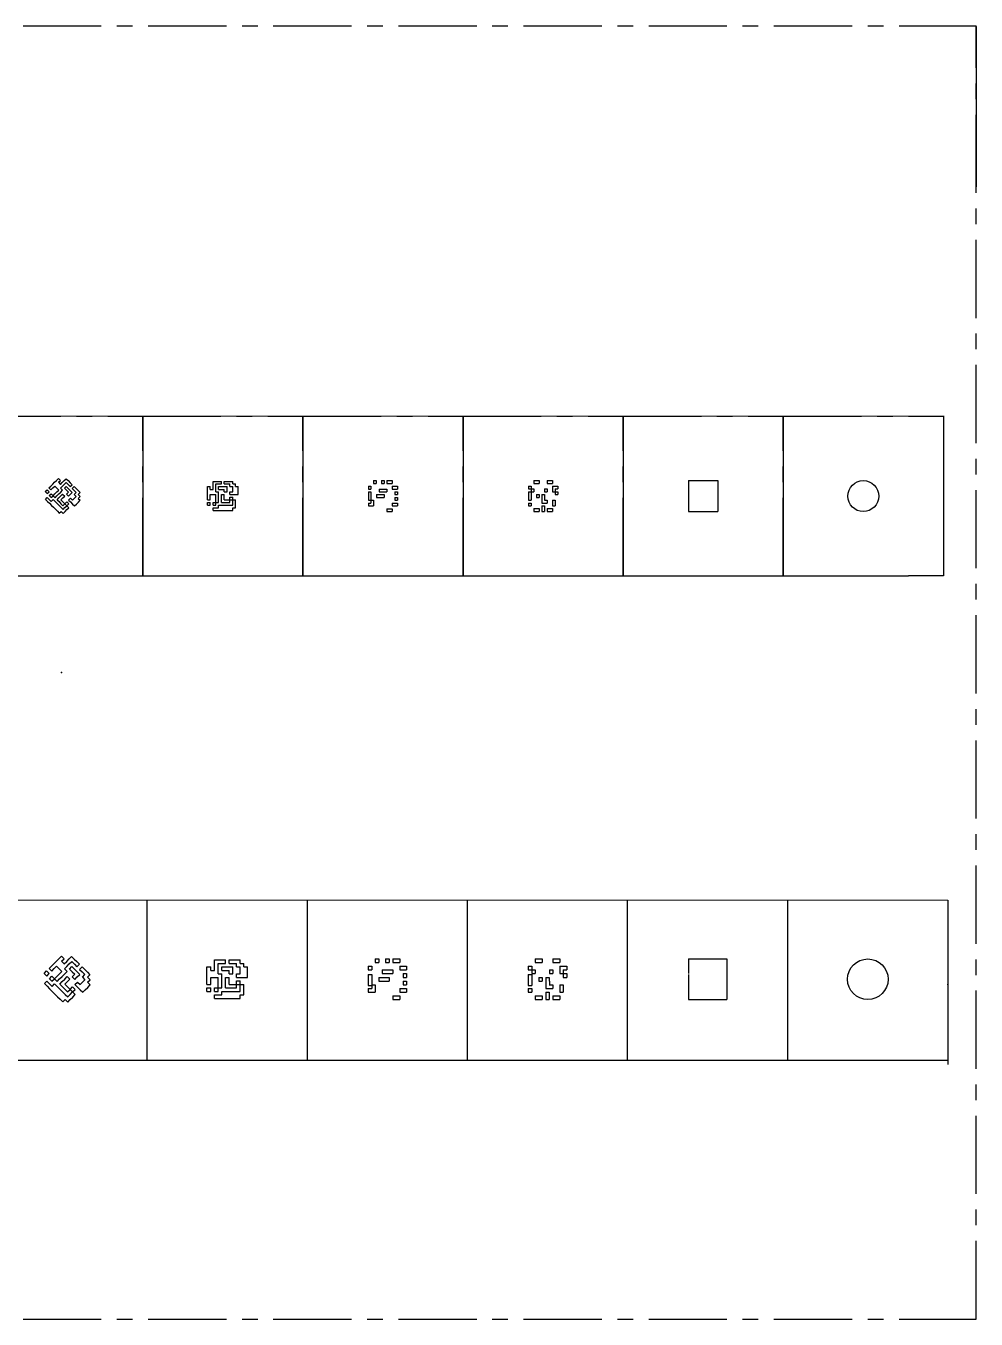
# Model space of a CAD drawing. Header units: millimetres. Extents: x -148 to 148, y -105 to 105.
# Drawn here: x -5.8 to 148.5, y -105 to 105 of the extents above; entities that cross this region are included whole.
import ezdxf

# ---------------------------------------------------------------- set-up
doc = ezdxf.new("R2010")
doc.units = ezdxf.units.MM
doc.header["$PDSIZE"] = -1
doc.linetypes.add('CENTERX2', pattern=[20.32, 12.7, -2.54, 2.54, -2.54])

msp = doc.modelspace()

# ---------------------------------------------------------------- linework, layer by layer
at = {"color": 7, "linetype": 'CENTERX2'}
for p, q in [((-148.5, 105), (148.5, 105)), ((148.5, -105), (148.5, 105)), ((-12.82, 41.64), (13.18, 41.64)), ((13.18, 15.68), (13.18, 41.68)), ((13.18, 15.68), (13.18, 41.68)), ((13.18, 41.64), (39.18, 41.64)), ((39.18, 15.68), (39.18, 41.68)), ((39.18, 41.64), (65.18, 41.64)), ((39.18, 15.68), (39.18, 41.64)), ((65.18, 15.68), (65.18, 41.68)), ((65.18, 41.64), (91.18, 41.64)), ((65.18, 15.68), (65.18, 41.64)), ((91.18, 15.68), (91.18, 41.68)), ((91.18, 41.64), (117.18, 41.64)), ((91.18, 15.68), (91.18, 41.64)), ((117.18, 15.68), (117.18, 41.68)), ((117.18, 41.64), (143.18, 41.64)), ((117.18, 15.68), (117.18, 41.64)), ((-148.5, -105), (148.5, -105))]:
    msp.add_line(p, q, dxfattribs=at)
at = {"color": 7, "linetype": 'Continuous'}
for p, q in [((148.5, 104.88), (148.5, 78.88)), ((-116.82, 41.68), (137.5, 41.64)), ((13.18, 41.68), (13.18, 15.68)), ((39.18, 41.68), (39.18, 15.68)), ((65.18, 41.68), (65.18, 15.68)), ((91.18, 41.68), (91.18, 15.68)), ((117.18, 41.68), (117.18, 15.68)), ((137.5, 41.64), (143.18, 41.64)), ((143.18, 41.68), (143.18, 15.68)), ((-0.83, 31.2), (-0.52, 31.5)), ((-0.52, 31.5), (-0.2, 31.18)), ((-2.66, 29.37), (-2.35, 29.67)), ((-2.35, 29.67), (-2.03, 29.35)), ((-2.05, 29.98), (-1.74, 30.28)), ((-2.05, 29.98), (-1.73, 29.65)), ((-1.74, 30.28), (-1.44, 30.59)), ((-1.73, 29.65), (-1.42, 29.96)), ((-1.44, 30.59), (-1.13, 30.89)), ((-1.42, 29.96), (-1.12, 30.26)), ((-1.13, 30.89), (-0.83, 31.2)), ((-1.12, 30.26), (-0.79, 29.94)), ((-0.79, 29.94), (-0.47, 29.62)), ((-0.78, 29.31), (-0.47, 29.62)), ((-0.51, 30.88), (-0.2, 31.18)), ((-0.51, 30.88), (-0.18, 30.55)), ((-0.18, 30.55), (0.12, 30.86)), ((-0.17, 29.93), (0.14, 30.23)), ((-0.17, 29.93), (0.16, 29.6)), ((-0.15, 29.3), (0.16, 29.6)), ((0.12, 30.86), (0.43, 31.16)), ((0.14, 30.23), (0.44, 30.54)), ((0.43, 31.16), (0.73, 31.47)), ((0.44, 30.54), (0.75, 30.84)), ((0.46, 29.91), (0.77, 30.21)), ((0.46, 29.91), (0.78, 29.59)), ((0.73, 31.47), (1.06, 31.15)), ((0.75, 30.84), (1.07, 30.52)), ((0.77, 30.21), (1.09, 29.89)), ((0.78, 29.59), (1.11, 29.26)), ((1.06, 31.15), (1.38, 30.82)), ((1.07, 30.52), (1.4, 30.2)), ((1.09, 29.89), (1.41, 29.57)), ((1.38, 30.82), (1.7, 30.5)), ((1.4, 30.2), (1.7, 30.5)), ((1.41, 29.57), (1.73, 29.25)), ((1.72, 29.87), (2.02, 30.18)), ((1.72, 29.87), (2.04, 29.55)), ((2.02, 30.18), (2.35, 29.86)), ((2.04, 29.55), (2.36, 29.23)), ((2.35, 29.86), (2.67, 29.53)), ((2.67, 29.53), (2.99, 29.21)), ((23.67, 29.74), (23.67, 30.18)), ((23.67, 30.18), (24.13, 30.18)), ((23.67, 29.31), (23.67, 29.74)), ((24.13, 29.74), (24.13, 30.18)), ((24.13, 29.74), (24.59, 29.74)), ((24.59, 31.04), (25.04, 31.04)), ((24.59, 30.61), (24.59, 31.04)), ((24.59, 30.18), (24.59, 30.61)), ((24.59, 29.74), (24.59, 30.18)), ((25.04, 31.04), (25.5, 31.04)), ((25.04, 30.18), (25.04, 30.61)), ((25.04, 30.61), (25.5, 30.61)), ((25.04, 29.74), (25.04, 30.18)), ((25.04, 29.31), (25.04, 29.74)), ((25.5, 31.04), (25.95, 31.04)), ((25.5, 30.61), (25.95, 30.61)), ((25.5, 29.74), (25.5, 30.18)), ((25.5, 30.18), (25.95, 30.18)), ((25.5, 29.74), (25.95, 29.74)), ((25.95, 30.61), (25.95, 31.04)), ((25.95, 30.18), (26.41, 30.18)), ((25.95, 29.74), (26.41, 29.74)), ((26.41, 31.04), (26.87, 31.04)), ((26.41, 30.61), (26.41, 31.04)), ((26.41, 30.61), (26.87, 30.61)), ((26.41, 30.18), (26.87, 30.18)), ((26.41, 29.31), (26.41, 29.74)), ((26.87, 31.04), (27.32, 31.04)), ((26.87, 30.61), (27.32, 30.61)), ((26.87, 29.74), (26.87, 30.18)), ((26.87, 29.31), (26.87, 29.74)), ((27.32, 31.04), (27.78, 31.04)), ((27.32, 30.18), (27.32, 30.61)), ((27.32, 30.18), (27.78, 30.18)), ((27.78, 30.61), (27.78, 31.04)), ((27.78, 30.61), (28.23, 30.61)), ((27.78, 29.74), (27.78, 30.18)), ((27.78, 29.31), (27.78, 29.74)), ((28.23, 30.18), (28.23, 30.61)), ((28.23, 30.18), (28.69, 30.18)), ((28.69, 29.74), (28.69, 30.18)), ((28.69, 29.31), (28.69, 29.74)), ((49.81, 30.25), (49.81, 29.79)), ((49.81, 30.25), (50.24, 30.25)), ((49.81, 29.79), (50.24, 29.79)), ((50.24, 30.25), (50.24, 29.79)), ((50.67, 31.16), (50.67, 30.7)), ((50.67, 31.16), (51.1, 31.16)), ((50.67, 30.7), (51.1, 30.7)), ((51.1, 31.16), (51.1, 30.7)), ((51.54, 29.79), (51.97, 29.79)), ((51.54, 29.79), (51.54, 29.34)), ((51.97, 31.16), (52.4, 31.16)), ((51.97, 31.16), (51.97, 30.7)), ((51.97, 30.7), (52.4, 30.7)), ((51.97, 29.79), (52.4, 29.79)), ((52.4, 31.16), (52.4, 30.7)), ((52.4, 29.79), (52.83, 29.79)), ((52.83, 31.16), (53.26, 31.16)), ((52.83, 31.16), (52.83, 30.7)), ((52.83, 30.7), (53.26, 30.7)), ((52.83, 29.79), (52.83, 29.34)), ((53.26, 31.16), (53.69, 31.16)), ((53.26, 30.7), (53.69, 30.7)), ((53.69, 31.16), (53.69, 30.7)), ((53.69, 30.25), (54.13, 30.25)), ((53.69, 30.25), (53.69, 29.79)), ((53.69, 29.79), (54.13, 29.79)), ((54.13, 30.25), (54.56, 30.25)), ((54.13, 29.79), (54.56, 29.79)), ((54.56, 30.25), (54.56, 29.79)), ((75.81, 30.26), (76.24, 30.26)), ((75.81, 30.26), (75.81, 29.8)), ((75.81, 29.8), (76.24, 29.8)), ((76.24, 30.26), (76.24, 29.8)), ((76.24, 29.8), (76.67, 29.8)), ((76.24, 29.8), (76.24, 29.35)), ((76.67, 31.17), (77.1, 31.17)), ((76.67, 31.17), (76.67, 30.71)), ((76.67, 30.71), (77.1, 30.71)), ((76.67, 29.8), (76.67, 29.35)), ((77.1, 31.17), (77.53, 31.17)), ((77.1, 30.71), (77.53, 30.71)), ((77.53, 31.17), (77.53, 30.71)), ((78.4, 29.8), (78.83, 29.8)), ((78.4, 29.8), (78.4, 29.35)), ((78.83, 31.17), (78.83, 30.71)), ((78.83, 31.17), (79.26, 31.17)), ((78.83, 30.71), (79.26, 30.71)), ((78.83, 29.8), (78.83, 29.35)), ((79.26, 31.17), (79.69, 31.17)), ((79.26, 30.71), (79.69, 30.71)), ((79.69, 31.17), (79.69, 30.71)), ((79.69, 30.26), (79.69, 29.8)), ((79.69, 30.26), (80.13, 30.26)), ((79.69, 29.8), (79.69, 29.35)), ((80.13, 30.26), (80.56, 30.26)), ((80.13, 29.8), (80.56, 29.8)), ((80.13, 29.8), (80.13, 29.35)), ((80.56, 30.26), (80.56, 29.8)), ((101.81, 31.17), (101.81, 30.71)), ((101.81, 31.17), (102.24, 31.17)), ((101.81, 30.71), (101.81, 30.26)), ((101.81, 30.26), (101.81, 29.8)), ((101.81, 29.8), (101.81, 29.35)), ((102.24, 31.17), (102.67, 31.17)), ((102.67, 31.17), (103.1, 31.17)), ((103.1, 31.17), (103.53, 31.17)), ((103.53, 31.17), (103.97, 31.17)), ((103.97, 31.17), (104.4, 31.17)), ((104.4, 31.17), (104.83, 31.17)), ((104.83, 31.17), (105.26, 31.17)), ((105.26, 31.17), (105.69, 31.17)), ((105.69, 31.17), (106.13, 31.17)), ((106.13, 31.17), (106.56, 31.17)), ((106.56, 31.17), (106.56, 30.71)), ((106.56, 30.71), (106.56, 30.26)), ((106.56, 30.26), (106.56, 29.8)), ((106.56, 29.8), (106.56, 29.35)), ((-2.66, 29.37), (-2.34, 29.04)), ((-2.63, 28.11), (-2.32, 28.42)), ((-2.63, 28.11), (-2.3, 27.79)), ((-2.34, 29.04), (-2.03, 29.35)), ((-2.32, 28.42), (-2, 28.09)), ((-2.3, 27.79), (-1.98, 27.47)), ((-2.02, 28.72), (-1.71, 29.03)), ((-2.02, 28.72), (-1.69, 28.4)), ((-2, 28.09), (-1.68, 27.77)), ((-1.98, 27.47), (-1.66, 27.14)), ((-1.71, 29.03), (-1.39, 28.7)), ((-1.69, 28.4), (-1.39, 28.7)), ((-1.68, 27.77), (-1.37, 28.08)), ((-1.39, 28.7), (-1.08, 29.01)), ((-1.39, 28.7), (-1.06, 28.38)), ((-1.37, 28.08), (-1.05, 27.75)), ((-1.08, 29.01), (-0.78, 29.31)), ((-1.06, 28.38), (-0.76, 28.69)), ((-1.05, 27.75), (-0.73, 27.43)), ((-0.76, 28.69), (-0.45, 28.99)), ((-0.74, 28.06), (-0.44, 28.36)), ((-0.74, 28.06), (-0.42, 27.74)), ((-0.73, 27.43), (-0.4, 27.11)), ((-0.45, 28.99), (-0.15, 29.3)), ((-0.44, 28.36), (-0.13, 28.67)), ((-0.42, 27.74), (-0.1, 27.41)), ((-0.13, 28.67), (0.17, 28.97)), ((-0.11, 28.04), (0.19, 28.35)), ((-0.11, 28.04), (0.21, 27.72)), ((-0.1, 27.41), (0.22, 27.09)), ((0.17, 28.97), (0.5, 28.65)), ((0.19, 28.35), (0.5, 28.65)), ((0.21, 27.72), (0.53, 27.4)), ((0.22, 27.09), (0.53, 27.4)), ((0.53, 27.4), (0.84, 27.7)), ((0.53, 27.4), (0.85, 27.07)), ((0.8, 28.96), (1.11, 29.26)), ((0.8, 28.96), (1.12, 28.64)), ((0.84, 27.7), (1.16, 27.38)), ((0.85, 27.07), (1.16, 27.38)), ((1.12, 28.64), (1.43, 28.94)), ((1.14, 28.01), (1.45, 28.31)), ((1.14, 28.01), (1.46, 27.69)), ((1.43, 28.94), (1.73, 29.25)), ((1.45, 28.31), (1.77, 27.99)), ((1.46, 27.69), (1.79, 27.36)), ((1.77, 27.99), (2.07, 28.3)), ((1.79, 27.36), (2.11, 27.04)), ((2.06, 28.92), (2.36, 29.23)), ((2.06, 28.92), (2.38, 28.6)), ((2.07, 28.3), (2.38, 28.6)), ((2.11, 27.04), (2.41, 27.35)), ((2.41, 27.35), (2.72, 27.65)), ((2.68, 28.91), (2.99, 29.21)), ((2.68, 28.91), (3.01, 28.58)), ((2.7, 28.28), (3.01, 28.58)), ((2.7, 28.28), (3.02, 27.96)), ((2.72, 27.65), (3.02, 27.96)), ((23.67, 28.88), (23.67, 29.31)), ((23.67, 28.45), (23.67, 28.88)), ((23.67, 28.02), (23.67, 28.45)), ((23.67, 28.02), (24.13, 28.02)), ((23.67, 27.15), (23.67, 27.58)), ((23.67, 27.58), (24.13, 27.58)), ((24.13, 28.88), (24.59, 28.88)), ((24.13, 28.45), (24.13, 28.88)), ((24.13, 28.02), (24.13, 28.45)), ((24.13, 27.15), (24.13, 27.58)), ((24.59, 28.88), (25.04, 28.88)), ((24.59, 27.15), (24.59, 27.58)), ((24.59, 27.58), (25.04, 27.58)), ((25.04, 29.31), (25.5, 29.31)), ((25.04, 28.45), (25.04, 28.88)), ((25.04, 28.02), (25.04, 28.45)), ((25.04, 27.58), (25.04, 28.02)), ((25.04, 27.58), (25.5, 27.58)), ((25.04, 27.15), (25.04, 27.58)), ((25.5, 28.88), (25.5, 29.31)), ((25.5, 28.45), (25.5, 28.88)), ((25.5, 28.02), (25.5, 28.45)), ((25.5, 27.58), (25.5, 28.02)), ((25.95, 28.88), (26.41, 28.88)), ((25.95, 28.45), (25.95, 28.88)), ((25.95, 28.02), (25.95, 28.45)), ((25.95, 27.58), (25.95, 28.02)), ((25.95, 27.58), (26.41, 27.58)), ((26.41, 29.31), (26.87, 29.31)), ((26.41, 28.45), (26.41, 28.88)), ((26.41, 28.02), (26.41, 28.45)), ((26.41, 28.02), (26.87, 28.02)), ((26.41, 27.58), (26.87, 27.58)), ((26.87, 28.02), (27.32, 28.02)), ((26.87, 27.58), (27.32, 27.58)), ((27.32, 29.31), (27.78, 29.31)), ((27.32, 28.88), (27.32, 29.31)), ((27.32, 28.88), (27.78, 28.88)), ((27.32, 28.02), (27.32, 28.45)), ((27.32, 28.45), (27.78, 28.45)), ((27.32, 28.02), (27.78, 28.02)), ((27.32, 27.58), (27.32, 28.02)), ((27.78, 28.88), (28.23, 28.88)), ((27.78, 28.02), (27.78, 28.45)), ((27.78, 27.58), (27.78, 28.02)), ((27.78, 28.02), (28.23, 28.02)), ((27.78, 27.15), (27.78, 27.58)), ((28.23, 28.88), (28.69, 28.88)), ((28.23, 27.58), (28.23, 28.02)), ((28.23, 27.15), (28.23, 27.58)), ((28.69, 28.88), (28.69, 29.31)), ((49.81, 29.34), (50.24, 29.34)), ((49.81, 29.34), (49.81, 28.88)), ((49.81, 28.88), (49.81, 28.42)), ((49.81, 28.42), (49.81, 27.97)), ((49.81, 27.97), (50.24, 27.97)), ((49.81, 27.51), (49.81, 27.06)), ((49.81, 27.51), (50.24, 27.51)), ((50.24, 29.34), (50.24, 28.88)), ((50.24, 28.88), (50.24, 28.42)), ((50.24, 28.42), (50.24, 27.97)), ((50.24, 27.97), (50.67, 27.97)), ((50.24, 27.97), (50.24, 27.51)), ((50.67, 27.97), (50.67, 27.51)), ((50.67, 27.51), (50.67, 27.06)), ((51.11, 28.88), (51.54, 28.88)), ((51.11, 28.88), (51.11, 28.42)), ((51.11, 28.42), (51.54, 28.42)), ((51.54, 29.34), (51.97, 29.34)), ((51.54, 28.88), (51.97, 28.88)), ((51.54, 28.42), (51.97, 28.42)), ((51.97, 29.34), (52.4, 29.34)), ((51.97, 28.88), (52.4, 28.88)), ((51.97, 28.42), (52.4, 28.42)), ((52.4, 29.34), (52.83, 29.34)), ((52.4, 29.34), (52.83, 29.34)), ((52.4, 28.88), (52.4, 28.42)), ((53.69, 27.51), (54.13, 27.51)), ((53.69, 27.51), (53.69, 27.06)), ((54.13, 29.34), (54.56, 29.34)), ((54.13, 29.34), (54.13, 28.88)), ((54.13, 28.88), (54.56, 28.88)), ((54.13, 28.42), (54.56, 28.42)), ((54.13, 28.42), (54.13, 27.97)), ((54.13, 27.97), (54.56, 27.97)), ((54.13, 27.51), (54.56, 27.51)), ((54.56, 29.34), (54.56, 28.88)), ((54.56, 28.42), (54.56, 27.97)), ((54.56, 27.51), (54.56, 27.06)), ((75.81, 29.35), (75.81, 28.89)), ((75.81, 29.35), (76.24, 29.35)), ((75.81, 28.89), (75.81, 28.43)), ((75.81, 28.43), (75.81, 27.98)), ((75.81, 27.98), (76.24, 27.98)), ((75.81, 27.52), (75.81, 27.07)), ((75.81, 27.52), (76.24, 27.52)), ((76.24, 29.35), (76.67, 29.35)), ((76.24, 29.35), (76.24, 28.89)), ((76.24, 28.89), (76.24, 28.43)), ((76.24, 28.43), (76.24, 27.98)), ((76.24, 27.52), (76.24, 27.07)), ((77.11, 28.89), (77.11, 28.43)), ((77.11, 28.89), (77.54, 28.89)), ((77.11, 28.43), (77.54, 28.43)), ((77.54, 28.89), (77.54, 28.43)), ((77.97, 28.89), (78.4, 28.89)), ((77.97, 28.89), (77.97, 28.43)), ((77.97, 28.43), (77.97, 28.43)), ((77.97, 28.43), (77.97, 27.98)), ((77.97, 27.98), (77.97, 27.52)), ((77.97, 27.98), (77.97, 27.98)), ((77.97, 27.52), (78.4, 27.52)), ((78.4, 29.35), (78.83, 29.35)), ((78.4, 28.89), (78.4, 28.43)), ((78.4, 28.43), (78.4, 28.43)), ((78.4, 28.43), (78.4, 27.98)), ((78.4, 27.98), (78.83, 27.98)), ((78.4, 27.98), (78.4, 27.98)), ((78.4, 27.52), (78.83, 27.52)), ((78.83, 27.98), (78.83, 27.52)), ((79.69, 29.35), (80.13, 29.35)), ((79.69, 27.98), (79.69, 27.52)), ((79.69, 27.98), (80.13, 27.98)), ((79.69, 27.52), (79.69, 27.07)), ((80.13, 29.35), (80.13, 28.89)), ((80.13, 29.35), (80.56, 29.35)), ((80.13, 28.89), (80.56, 28.89)), ((80.13, 27.98), (80.13, 27.52)), ((80.13, 27.52), (80.13, 27.07)), ((80.56, 29.35), (80.56, 28.89)), ((101.81, 29.35), (101.81, 28.89)), ((101.81, 28.89), (101.81, 28.43)), ((101.81, 28.43), (101.81, 27.98)), ((101.81, 27.98), (101.81, 27.52)), ((101.81, 27.52), (101.81, 27.07)), ((106.56, 29.35), (106.56, 28.89)), ((106.56, 28.89), (106.56, 28.43)), ((106.56, 28.43), (106.56, 27.98)), ((106.56, 27.98), (106.56, 27.52)), ((106.56, 27.52), (106.56, 27.07)), ((-1.66, 27.14), (-1.34, 26.82)), ((-1.34, 26.82), (-1.01, 26.5)), ((-1.01, 26.5), (-0.69, 26.18)), ((-0.69, 26.18), (-0.37, 25.85)), ((-0.4, 27.11), (-0.08, 26.79)), ((-0.37, 25.85), (-0.06, 26.16)), ((-0.08, 26.79), (0.24, 26.46)), ((-0.06, 26.16), (0.26, 25.84)), ((0.24, 26.46), (0.55, 26.77)), ((0.26, 25.84), (0.56, 26.14)), ((0.55, 26.77), (0.85, 27.07)), ((0.56, 26.14), (0.87, 26.45)), ((0.85, 27.07), (1.18, 26.75)), ((0.87, 26.45), (1.18, 26.75)), ((23.67, 27.15), (24.13, 27.15)), ((24.59, 27.15), (25.04, 27.15)), ((24.59, 26.29), (24.59, 26.72)), ((24.59, 26.72), (25.04, 26.72)), ((24.59, 26.29), (25.04, 26.29)), ((25.04, 26.72), (25.5, 26.72)), ((25.04, 26.29), (25.5, 26.29)), ((25.5, 27.15), (25.95, 27.15)), ((25.5, 26.72), (25.5, 27.15)), ((25.5, 26.29), (25.95, 26.29)), ((25.95, 27.15), (26.41, 27.15)), ((25.95, 26.29), (26.41, 26.29)), ((26.41, 27.15), (26.87, 27.15)), ((26.41, 26.29), (26.87, 26.29)), ((26.87, 27.15), (27.32, 27.15)), ((26.87, 26.29), (27.32, 26.29)), ((27.32, 27.15), (27.78, 27.15)), ((27.32, 26.29), (27.78, 26.29)), ((27.78, 26.29), (27.78, 26.72)), ((27.78, 26.72), (28.23, 26.72)), ((28.23, 26.72), (28.23, 27.15)), ((49.81, 27.06), (50.24, 27.06)), ((50.24, 27.06), (50.67, 27.06)), ((52.83, 26.6), (53.26, 26.6)), ((52.83, 26.6), (52.83, 26.14)), ((52.83, 26.14), (53.26, 26.14)), ((53.26, 26.6), (53.69, 26.6)), ((53.26, 26.14), (53.69, 26.14)), ((53.69, 27.06), (54.13, 27.06)), ((53.69, 26.6), (53.69, 26.14)), ((54.13, 27.06), (54.56, 27.06)), ((75.81, 27.07), (76.24, 27.07)), ((76.67, 26.61), (77.1, 26.61)), ((76.67, 26.61), (77.1, 26.61)), ((76.67, 26.61), (76.67, 26.15)), ((76.67, 26.15), (77.1, 26.15)), ((77.1, 26.61), (77.53, 26.61)), ((77.1, 26.15), (77.53, 26.15)), ((77.53, 26.61), (77.53, 26.15)), ((77.97, 27.07), (77.97, 26.61)), ((77.97, 27.07), (78.4, 27.07)), ((77.97, 26.61), (77.97, 26.15)), ((77.97, 26.15), (78.4, 26.15)), ((78.4, 27.07), (78.4, 26.61)), ((78.4, 26.61), (78.4, 26.15)), ((78.83, 26.61), (78.83, 26.15)), ((78.83, 26.61), (79.26, 26.61)), ((78.83, 26.15), (79.26, 26.15)), ((79.26, 26.61), (79.69, 26.61)), ((79.26, 26.15), (79.69, 26.15)), ((79.69, 27.07), (80.13, 27.07)), ((79.69, 26.61), (79.69, 26.15)), ((101.81, 27.07), (101.81, 26.61)), ((101.81, 26.61), (101.81, 26.15)), ((101.81, 26.15), (102.24, 26.15)), ((102.24, 26.15), (102.67, 26.15)), ((102.67, 26.15), (103.1, 26.15)), ((103.1, 26.15), (103.53, 26.15)), ((103.53, 26.15), (103.97, 26.15)), ((103.97, 26.15), (104.4, 26.15)), ((104.4, 26.15), (104.83, 26.15)), ((104.83, 26.15), (105.26, 26.15)), ((105.26, 26.15), (105.69, 26.15)), ((105.69, 26.15), (106.13, 26.15)), ((106.13, 26.15), (106.56, 26.15)), ((106.56, 27.07), (106.56, 26.61)), ((106.56, 26.61), (106.56, 26.15)), ((-116.82, 15.68), (137.5, 15.68)), ((143.18, 15.68), (137.5, 15.68)), ((-142.09, -36.89), (143.91, -36.96)), ((-142.09, -36.89), (143.91, -36.96)), ((13.91, -62.89), (13.91, -36.89)), ((39.91, -62.89), (39.91, -36.89)), ((65.91, -62.89), (65.91, -36.89)), ((91.91, -62.89), (91.91, -36.89)), ((117.91, -62.89), (117.91, -36.89)), ((143.9, -37.67), (143.9, -63.67)), ((143.91, -36.96), (143.91, -62.96)), ((-0.42, -46.46), (-0.02, -46.06)), ((-0.02, -46.06), (0.41, -46.48)), ((1.23, -46.5), (1.63, -46.1)), ((1.63, -46.1), (2.06, -46.53)), ((-2.03, -48.07), (-1.63, -47.66)), ((-2.03, -48.07), (-1.6, -48.49)), ((-1.63, -47.66), (-1.22, -47.26)), ((-1.6, -48.49), (-1.2, -48.09)), ((-1.22, -47.26), (-0.82, -46.86)), ((-1.2, -48.09), (-0.8, -47.69)), ((-0.82, -46.86), (-0.42, -46.46)), ((-0.8, -47.69), (-0.38, -48.11)), ((-0.38, -48.11), (0.05, -48.54)), ((0, -46.88), (0.41, -46.48)), ((0, -46.88), (0.43, -47.31)), ((0.43, -47.31), (0.83, -46.91)), ((0.45, -48.13), (0.85, -47.73)), ((0.45, -48.13), (0.88, -48.56)), ((0.83, -46.91), (1.23, -46.5)), ((0.85, -47.73), (1.25, -47.33)), ((1.25, -47.33), (1.66, -46.93)), ((1.28, -48.16), (1.68, -47.75)), ((1.28, -48.16), (1.7, -48.58)), ((1.66, -46.93), (2.08, -47.35)), ((1.68, -47.75), (2.1, -48.18)), ((2.06, -46.53), (2.48, -46.95)), ((2.08, -47.35), (2.5, -47.78)), ((2.1, -48.18), (2.53, -48.6)), ((2.48, -46.95), (2.91, -47.38)), ((2.5, -47.78), (2.91, -47.38)), ((2.93, -48.2), (3.33, -47.8)), ((2.93, -48.2), (3.35, -48.63)), ((3.33, -47.8), (3.75, -48.22)), ((3.75, -48.22), (4.18, -48.65)), ((23.61, -47.81), (24.21, -47.81)), ((23.61, -48.38), (23.61, -47.81)), ((24.21, -48.38), (24.21, -47.81)), ((24.81, -47.24), (24.81, -46.67)), ((24.81, -46.67), (25.41, -46.67)), ((24.81, -47.81), (24.81, -47.24)), ((24.81, -48.38), (24.81, -47.81)), ((25.41, -46.67), (26.01, -46.67)), ((25.41, -47.24), (26.01, -47.24)), ((25.41, -47.81), (25.41, -47.24)), ((25.41, -48.38), (25.41, -47.81)), ((26.01, -46.67), (26.61, -46.67)), ((26.01, -47.24), (26.61, -47.24)), ((26.01, -48.38), (26.01, -47.81)), ((26.01, -47.81), (26.61, -47.81)), ((26.61, -47.24), (26.61, -46.67)), ((26.61, -47.81), (27.21, -47.81)), ((27.21, -46.67), (27.81, -46.67)), ((27.21, -47.24), (27.21, -46.67)), ((27.21, -47.24), (27.81, -47.24)), ((27.21, -47.81), (27.81, -47.81)), ((27.81, -46.67), (28.41, -46.67)), ((27.81, -47.24), (28.41, -47.24)), ((27.81, -48.38), (27.81, -47.81)), ((28.41, -46.67), (29.01, -46.67)), ((28.41, -47.81), (28.41, -47.24)), ((28.41, -47.81), (29.01, -47.81)), ((29.01, -47.24), (29.01, -46.67)), ((29.01, -47.24), (29.61, -47.24)), ((29.01, -48.38), (29.01, -47.81)), ((29.61, -47.81), (29.61, -47.24)), ((29.61, -47.81), (30.21, -47.81)), ((30.21, -48.38), (30.21, -47.81)), ((49.78, -47.7), (49.78, -48.3)), ((49.78, -47.7), (50.35, -47.7)), ((49.78, -48.3), (50.35, -48.3)), ((50.35, -47.7), (50.35, -48.3)), ((50.92, -46.5), (50.92, -47.1)), ((50.92, -46.5), (51.49, -46.5)), ((50.92, -47.1), (51.49, -47.1)), ((51.49, -46.5), (51.49, -47.1)), ((52.06, -48.3), (52.06, -48.9)), ((52.06, -48.3), (52.63, -48.3)), ((52.62, -46.5), (52.62, -47.1)), ((52.62, -46.5), (53.19, -46.5)), ((52.62, -47.1), (53.19, -47.1)), ((52.63, -48.3), (53.2, -48.3)), ((53.19, -46.5), (53.19, -47.1)), ((53.2, -48.3), (53.77, -48.3)), ((53.76, -46.5), (53.76, -47.1)), ((53.76, -46.5), (54.33, -46.5)), ((53.76, -47.1), (54.33, -47.1)), ((53.77, -48.3), (53.77, -48.9)), ((54.33, -46.5), (54.9, -46.5)), ((54.33, -47.1), (54.9, -47.1)), ((54.9, -46.5), (54.9, -47.1)), ((54.9, -47.7), (54.9, -48.3)), ((54.9, -47.7), (55.47, -47.7)), ((54.9, -48.3), (55.47, -48.3)), ((55.47, -47.7), (56.03, -47.7)), ((55.47, -48.3), (56.03, -48.3)), ((56.03, -47.7), (56.03, -48.3)), ((75.78, -47.7), (75.78, -48.3)), ((75.78, -47.7), (76.35, -47.7)), ((75.78, -48.3), (76.35, -48.3)), ((76.35, -47.7), (76.35, -48.3)), ((76.35, -48.3), (76.35, -48.9)), ((76.35, -48.3), (76.92, -48.3)), ((76.92, -46.5), (76.92, -47.1)), ((76.92, -46.5), (77.49, -46.5)), ((76.92, -47.1), (77.49, -47.1)), ((76.92, -48.3), (76.92, -48.9)), ((77.49, -46.5), (78.06, -46.5)), ((77.49, -47.1), (78.06, -47.1)), ((78.06, -46.5), (78.06, -47.1)), ((79.2, -48.3), (79.2, -48.9)), ((79.2, -48.3), (79.77, -48.3)), ((79.76, -46.5), (79.76, -47.1)), ((79.76, -46.5), (80.33, -46.5)), ((79.76, -47.1), (80.33, -47.1)), ((79.77, -48.3), (79.77, -48.9)), ((80.33, -46.5), (80.9, -46.5)), ((80.33, -47.1), (80.9, -47.1)), ((80.9, -46.5), (80.9, -47.1)), ((80.9, -47.7), (80.9, -48.3)), ((80.9, -47.7), (81.47, -47.7)), ((80.9, -48.3), (80.9, -48.9)), ((81.47, -47.7), (82.03, -47.7)), ((81.47, -48.3), (81.47, -48.9)), ((81.47, -48.3), (82.03, -48.3)), ((82.03, -47.7), (82.03, -48.3)), ((101.78, -46.5), (101.78, -47.1)), ((101.78, -46.5), (102.35, -46.5)), ((101.78, -47.1), (101.78, -47.7)), ((101.78, -47.7), (101.78, -48.3)), ((101.78, -48.3), (101.78, -48.9)), ((102.35, -46.5), (102.92, -46.5)), ((102.92, -46.5), (103.49, -46.5)), ((103.49, -46.5), (104.06, -46.5)), ((104.06, -46.5), (104.62, -46.5)), ((104.62, -46.5), (105.19, -46.5)), ((105.19, -46.5), (105.76, -46.5)), ((105.76, -46.5), (106.33, -46.5)), ((106.33, -46.5), (106.9, -46.5)), ((106.9, -46.5), (107.47, -46.5)), ((107.47, -46.5), (108.03, -46.5)), ((108.03, -46.5), (108.03, -47.1)), ((108.03, -47.1), (108.03, -47.7)), ((108.03, -47.7), (108.03, -48.3)), ((108.03, -48.3), (108.03, -48.9)), ((-2.83, -48.87), (-2.43, -48.47)), ((-2.83, -48.87), (-2.41, -49.29)), ((-2.79, -50.52), (-2.38, -50.12)), ((-2.43, -48.47), (-2, -48.89)), ((-2.41, -49.29), (-2, -48.89)), ((-2.38, -50.12), (-1.96, -50.54)), ((-1.98, -49.72), (-1.58, -49.32)), ((-1.98, -49.72), (-1.56, -50.14)), ((-1.58, -49.32), (-1.16, -49.74)), ((-1.56, -50.14), (-1.16, -49.74)), ((-1.16, -49.74), (-0.75, -49.34)), ((-1.16, -49.74), (-0.73, -50.17)), ((-0.75, -49.34), (-0.35, -48.94)), ((-0.73, -50.17), (-0.33, -49.76)), ((-0.35, -48.94), (0.05, -48.54)), ((-0.33, -49.76), (0.07, -49.36)), ((-0.31, -50.59), (0.09, -50.19)), ((0.07, -49.36), (0.47, -48.96)), ((0.09, -50.19), (0.5, -49.79)), ((0.47, -48.96), (0.88, -48.56)), ((0.5, -49.79), (0.9, -49.38)), ((0.52, -50.61), (0.92, -50.21)), ((0.9, -49.38), (1.32, -49.81)), ((0.92, -50.21), (1.32, -49.81)), ((1.7, -48.58), (2.13, -49)), ((1.72, -49.41), (2.13, -49)), ((1.72, -49.41), (2.15, -49.83)), ((2.15, -49.83), (2.55, -49.43)), ((2.17, -50.66), (2.57, -50.26)), ((2.53, -48.6), (2.95, -49.03)), ((2.55, -49.43), (2.95, -49.03)), ((2.57, -50.26), (3, -50.68)), ((3, -50.68), (3.4, -50.28)), ((3.35, -48.63), (3.78, -49.05)), ((3.38, -49.45), (3.78, -49.05)), ((3.38, -49.45), (3.8, -49.88)), ((3.4, -50.28), (3.8, -49.88)), ((4.18, -48.65), (4.6, -49.07)), ((4.2, -49.47), (4.6, -49.07)), ((4.2, -49.47), (4.63, -49.9)), ((4.22, -50.3), (4.63, -49.9)), ((4.22, -50.3), (4.65, -50.72)), ((23.61, -48.94), (23.61, -48.38)), ((23.61, -49.51), (23.61, -48.94)), ((23.61, -50.08), (23.61, -49.51)), ((23.61, -50.65), (23.61, -50.08)), ((24.21, -48.38), (24.81, -48.38)), ((24.21, -49.51), (24.81, -49.51)), ((24.21, -50.08), (24.21, -49.51)), ((24.21, -50.65), (24.21, -50.08)), ((24.81, -49.51), (25.41, -49.51)), ((25.41, -48.94), (25.41, -48.38)), ((25.41, -48.94), (26.01, -48.94)), ((25.41, -50.08), (25.41, -49.51)), ((25.41, -50.65), (25.41, -50.08)), ((26.01, -48.38), (26.61, -48.38)), ((26.01, -49.51), (26.01, -48.94)), ((26.01, -50.08), (26.01, -49.51)), ((26.01, -50.65), (26.01, -50.08)), ((26.61, -48.38), (27.21, -48.38)), ((26.61, -50.08), (26.61, -49.51)), ((26.61, -49.51), (27.21, -49.51)), ((26.61, -50.65), (26.61, -50.08)), ((27.21, -48.94), (27.21, -48.38)), ((27.21, -48.94), (27.81, -48.94)), ((27.21, -50.08), (27.21, -49.51)), ((27.21, -50.65), (27.21, -50.08)), ((27.81, -48.94), (27.81, -48.38)), ((28.41, -48.94), (29.01, -48.94)), ((28.41, -49.51), (28.41, -48.94)), ((28.41, -49.51), (29.01, -49.51)), ((28.41, -50.08), (29.01, -50.08)), ((28.41, -50.65), (28.41, -50.08)), ((29.01, -48.94), (29.01, -48.38)), ((29.01, -49.51), (29.61, -49.51)), ((29.01, -50.65), (29.01, -50.08)), ((29.61, -49.51), (30.21, -49.51)), ((30.21, -48.94), (30.21, -48.38)), ((30.21, -49.51), (30.21, -48.94)), ((49.78, -49.03), (49.78, -49.63)), ((49.78, -49.03), (50.35, -49.03)), ((49.78, -49.63), (49.78, -50.23)), ((49.78, -50.23), (49.78, -50.83)), ((50.35, -49.03), (50.35, -49.63)), ((50.35, -49.63), (50.35, -50.23)), ((50.35, -50.23), (50.35, -50.83)), ((51.49, -49.5), (51.49, -50.1)), ((51.49, -49.5), (52.06, -49.5)), ((51.49, -50.1), (52.06, -50.1)), ((52.06, -48.9), (52.63, -48.9)), ((52.06, -49.5), (52.63, -49.5)), ((52.06, -50.1), (52.63, -50.1)), ((52.62, -48.9), (53.19, -48.9)), ((52.62, -49.5), (53.19, -49.5)), ((52.62, -50.1), (53.19, -50.1)), ((53.19, -48.9), (53.76, -48.9)), ((53.19, -49.5), (53.19, -50.1)), ((53.2, -48.9), (53.77, -48.9)), ((55.47, -48.9), (55.47, -49.5)), ((55.47, -48.9), (56.03, -48.9)), ((55.47, -49.5), (56.03, -49.5)), ((55.47, -50.1), (55.47, -50.7)), ((55.47, -50.1), (56.03, -50.1)), ((56.03, -48.9), (56.03, -49.5)), ((56.03, -50.1), (56.03, -50.7)), ((75.78, -49.03), (75.78, -49.63)), ((75.78, -49.03), (76.35, -49.03)), ((75.78, -49.63), (75.78, -50.23)), ((75.78, -50.23), (75.78, -50.83)), ((76.35, -48.9), (76.92, -48.9)), ((76.35, -49.03), (76.35, -49.63)), ((76.35, -49.63), (76.35, -50.23)), ((76.35, -50.23), (76.35, -50.83)), ((77.49, -49.5), (77.49, -50.1)), ((77.49, -49.5), (78.06, -49.5)), ((77.49, -50.1), (78.06, -50.1)), ((78.06, -49.5), (78.06, -50.1)), ((78.62, -49.5), (78.62, -50.1)), ((78.62, -49.5), (79.19, -49.5)), ((78.62, -50.1), (78.63, -50.1)), ((78.63, -50.1), (78.63, -50.7)), ((79.19, -49.5), (79.19, -50.1)), ((79.19, -50.1), (79.2, -50.1)), ((79.2, -48.9), (79.77, -48.9)), ((79.2, -50.1), (79.2, -50.7)), ((80.9, -48.9), (81.47, -48.9)), ((81.47, -48.9), (81.47, -49.5)), ((81.47, -48.9), (82.03, -48.9)), ((81.47, -49.5), (82.03, -49.5)), ((82.03, -48.9), (82.03, -49.5)), ((101.78, -49.03), (101.78, -49.63)), ((101.78, -49.63), (101.78, -50.23)), ((101.78, -50.23), (101.78, -50.83)), ((108.03, -48.9), (108.03, -49.5)), ((108.03, -49.5), (108.03, -50.1)), ((108.03, -50.1), (108.03, -50.7)), ((-2.79, -50.52), (-2.36, -50.95)), ((-2.36, -50.95), (-1.94, -51.37)), ((-1.96, -50.54), (-1.54, -50.97)), ((-1.94, -51.37), (-1.51, -51.79)), ((-1.54, -50.97), (-1.13, -50.57)), ((-1.51, -51.79), (-1.09, -52.22)), ((-1.13, -50.57), (-0.71, -50.99)), ((-1.09, -52.22), (-0.66, -52.64)), ((-0.71, -50.99), (-0.29, -51.42)), ((-0.31, -50.59), (0.12, -51.01)), ((-0.29, -51.42), (0.14, -51.84)), ((0.12, -51.01), (0.54, -51.44)), ((0.14, -51.84), (0.56, -52.26)), ((0.52, -50.61), (0.94, -51.04)), ((0.54, -51.44), (0.97, -51.86)), ((0.56, -52.26), (0.99, -52.69)), ((0.94, -51.04), (1.37, -51.46)), ((0.97, -51.86), (1.37, -51.46)), ((0.99, -52.69), (1.39, -52.29)), ((1.37, -51.46), (1.77, -51.06)), ((1.37, -51.46), (1.79, -51.88)), ((1.39, -52.29), (1.79, -51.88)), ((1.77, -51.06), (2.19, -51.48)), ((1.79, -51.88), (2.19, -51.48)), ((1.79, -51.88), (2.22, -52.31)), ((1.81, -52.71), (2.22, -52.31)), ((2.17, -50.66), (2.59, -51.08)), ((2.59, -51.08), (3.02, -51.51)), ((3.02, -51.51), (3.44, -51.93)), ((3.44, -51.93), (3.84, -51.53)), ((3.84, -51.53), (4.25, -51.13)), ((4.25, -51.13), (4.65, -50.72)), ((23.61, -50.65), (24.21, -50.65)), ((23.61, -51.79), (23.61, -51.22)), ((23.61, -51.22), (24.21, -51.22)), ((23.61, -51.79), (24.21, -51.79)), ((24.21, -51.79), (24.21, -51.22)), ((24.81, -51.22), (25.41, -51.22)), ((24.81, -51.79), (24.81, -51.22)), ((24.81, -51.79), (25.41, -51.79)), ((24.81, -52.35), (25.41, -52.35)), ((24.81, -52.92), (24.81, -52.35)), ((25.41, -51.22), (25.41, -50.65)), ((25.41, -51.22), (26.01, -51.22)), ((25.41, -51.79), (25.41, -51.22)), ((25.41, -52.35), (26.01, -52.35)), ((26.01, -51.22), (26.01, -50.65)), ((26.01, -52.35), (26.01, -51.79)), ((26.01, -51.79), (26.61, -51.79)), ((26.61, -51.22), (26.61, -50.65)), ((26.61, -51.22), (27.21, -51.22)), ((26.61, -51.79), (27.21, -51.79)), ((27.21, -50.65), (27.81, -50.65)), ((27.21, -51.22), (27.81, -51.22)), ((27.21, -51.79), (27.81, -51.79)), ((27.81, -50.65), (28.41, -50.65)), ((27.81, -51.22), (28.41, -51.22)), ((27.81, -51.79), (28.41, -51.79)), ((28.41, -50.65), (29.01, -50.65)), ((28.41, -51.22), (28.41, -50.65)), ((28.41, -51.79), (29.01, -51.79)), ((29.01, -51.22), (29.01, -50.65)), ((29.01, -50.65), (29.61, -50.65)), ((29.01, -51.79), (29.01, -51.22)), ((29.01, -52.92), (29.01, -52.35)), ((29.01, -52.35), (29.61, -52.35)), ((29.61, -51.22), (29.61, -50.65)), ((29.61, -51.79), (29.61, -51.22)), ((29.61, -52.35), (29.61, -51.79)), ((49.78, -50.83), (50.35, -50.83)), ((49.78, -51.3), (49.78, -51.9)), ((49.78, -51.3), (50.35, -51.3)), ((49.78, -51.9), (50.35, -51.9)), ((50.35, -50.7), (50.35, -51.3)), ((50.35, -50.7), (50.92, -50.7)), ((50.35, -51.9), (50.92, -51.9)), ((50.92, -50.7), (50.92, -51.3)), ((50.92, -51.3), (50.92, -51.9)), ((53.76, -52.5), (53.76, -53.1)), ((53.76, -52.5), (54.33, -52.5)), ((54.33, -52.5), (54.9, -52.5)), ((54.9, -51.3), (54.9, -51.9)), ((54.9, -51.3), (55.47, -51.3)), ((54.9, -51.9), (55.47, -51.9)), ((54.9, -52.5), (54.9, -53.1)), ((55.47, -50.7), (56.03, -50.7)), ((55.47, -51.3), (56.03, -51.3)), ((55.47, -51.9), (56.03, -51.9)), ((56.03, -51.3), (56.03, -51.9)), ((75.78, -50.83), (76.35, -50.83)), ((75.78, -51.3), (75.78, -51.9)), ((75.78, -51.3), (76.35, -51.3)), ((75.78, -51.9), (76.35, -51.9)), ((76.35, -51.3), (76.35, -51.9)), ((76.92, -52.5), (76.92, -53.1)), ((76.92, -52.5), (77.49, -52.5)), ((76.92, -52.5), (77.49, -52.5)), ((77.49, -52.5), (78.06, -52.5)), ((78.06, -52.5), (78.06, -53.1)), ((78.62, -50.7), (78.63, -51.3)), ((78.62, -50.7), (78.63, -50.7)), ((78.62, -51.9), (78.62, -52.5)), ((78.62, -51.9), (79.19, -51.9)), ((78.62, -52.5), (78.62, -53.1)), ((78.63, -51.3), (79.2, -51.3)), ((79.19, -50.7), (79.2, -50.7)), ((79.19, -51.9), (79.19, -52.5)), ((79.19, -52.5), (79.19, -53.1)), ((79.2, -50.7), (79.77, -50.7)), ((79.2, -51.3), (79.77, -51.3)), ((79.76, -52.5), (79.76, -53.1)), ((79.76, -52.5), (80.33, -52.5)), ((79.77, -50.7), (79.77, -51.3)), ((80.33, -52.5), (80.9, -52.5)), ((80.9, -50.7), (80.9, -51.3)), ((80.9, -50.7), (81.47, -50.7)), ((80.9, -51.3), (80.9, -51.9)), ((80.9, -51.9), (81.47, -51.9)), ((80.9, -52.5), (80.9, -53.1)), ((81.47, -50.7), (81.47, -51.3)), ((81.47, -51.3), (81.47, -51.9)), ((101.78, -50.7), (101.78, -51.3)), ((101.78, -51.3), (101.78, -51.9)), ((101.78, -51.9), (101.78, -52.5)), ((101.78, -52.5), (101.78, -53.1)), ((108.03, -50.7), (108.03, -51.3)), ((108.03, -51.3), (108.03, -51.9)), ((108.03, -51.9), (108.03, -52.5)), ((108.03, -52.5), (108.03, -53.1)), ((-0.66, -52.64), (-0.24, -53.07)), ((-0.24, -53.07), (0.18, -53.49)), ((0.18, -53.49), (0.59, -53.09)), ((0.59, -53.09), (1.01, -53.51)), ((1.01, -53.51), (1.41, -53.11)), ((1.41, -53.11), (1.81, -52.71)), ((24.81, -52.92), (25.41, -52.92)), ((25.41, -52.92), (26.01, -52.92)), ((26.01, -52.92), (26.61, -52.92)), ((26.61, -52.92), (27.21, -52.92)), ((27.21, -52.92), (27.81, -52.92)), ((27.81, -52.92), (28.41, -52.92)), ((28.41, -52.92), (29.01, -52.92)), ((53.76, -53.1), (54.33, -53.1)), ((54.33, -53.1), (54.9, -53.1)), ((76.92, -53.1), (77.49, -53.1)), ((77.49, -53.1), (78.06, -53.1)), ((78.62, -53.1), (79.19, -53.1)), ((79.76, -53.1), (80.33, -53.1)), ((80.33, -53.1), (80.9, -53.1)), ((101.78, -53.1), (102.35, -53.1)), ((102.35, -53.1), (102.92, -53.1)), ((102.92, -53.1), (103.49, -53.1)), ((103.49, -53.1), (104.06, -53.1)), ((104.06, -53.1), (104.62, -53.1)), ((104.62, -53.1), (105.19, -53.1)), ((105.19, -53.1), (105.76, -53.1)), ((105.76, -53.1), (106.33, -53.1)), ((106.33, -53.1), (106.9, -53.1)), ((106.9, -53.1), (107.47, -53.1)), ((107.47, -53.1), (108.03, -53.1)), ((-142.09, -62.89), (143.91, -62.96))]:
    msp.add_line(p, q, dxfattribs=at)
for centre, radius in [((130.18, 28.64), 2.51), ((130.91, -49.81), 3.3)]:
    msp.add_circle(centre, radius, dxfattribs=at)
for p in [(0, 0), (143.9, -50.67)]:
    msp.add_point(p, dxfattribs=at)

doc.saveas('drawing.dxf')
